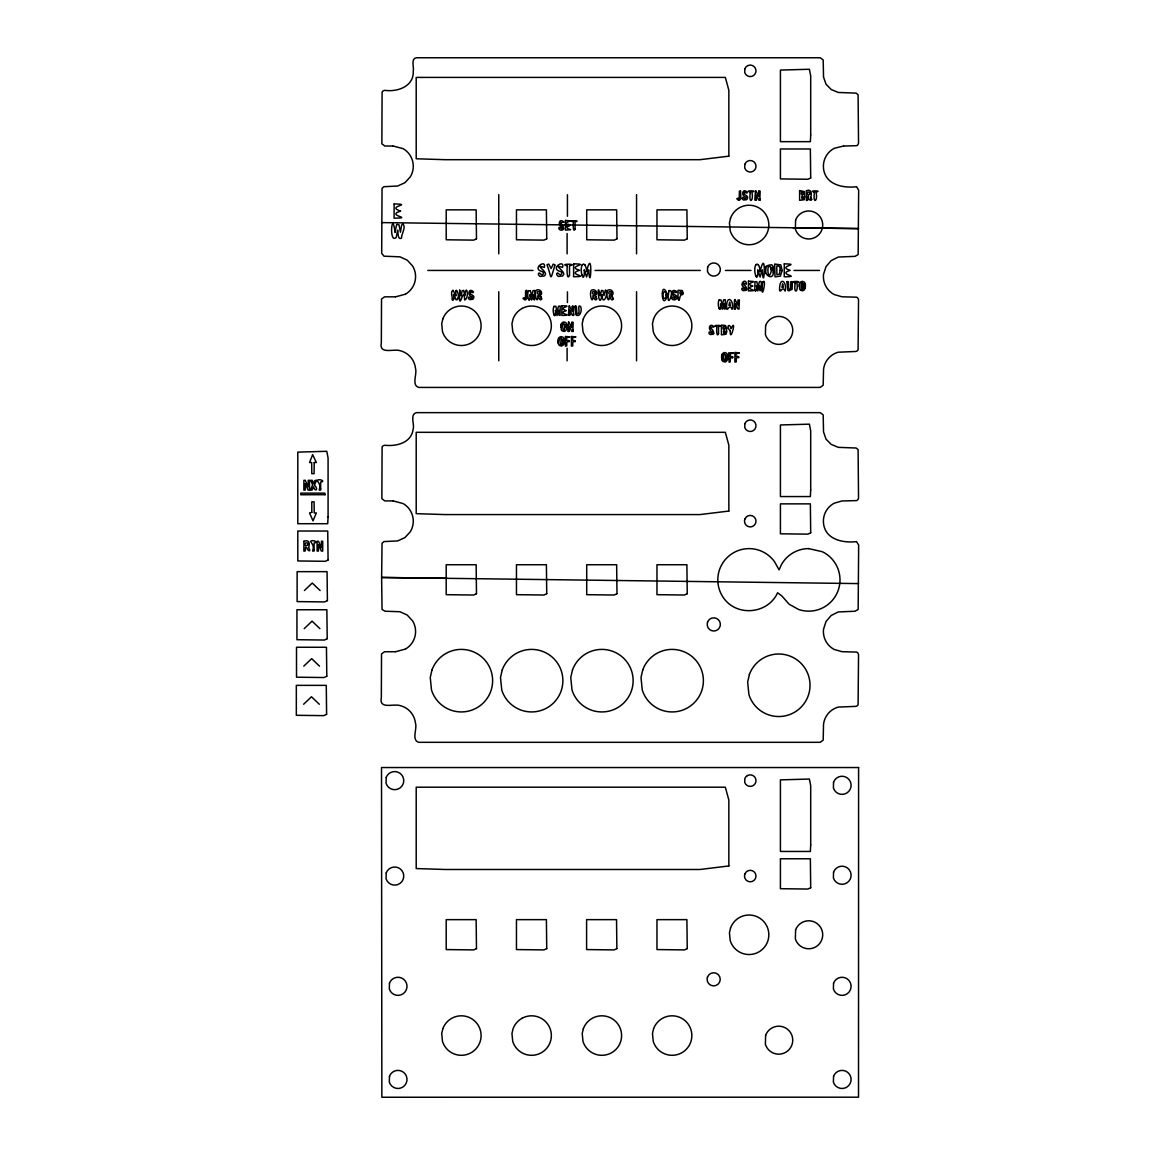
<?xml version="1.0" encoding="UTF-8"?>
<svg xmlns="http://www.w3.org/2000/svg" width="1155" height="1155" viewBox="0 0 1155 1155"><rect width="100%" height="100%" fill="white"/><g stroke="black" fill="none" stroke-linecap="round" stroke-linejoin="round"><path stroke-width="1.5" d="M452.847 290.338C450.031 291.753 452.861 297.109 452.11 299.65C456.658 301.628 450.436 286.96 456.066 299.737C461.899 300.444 454.709 281.243 455.98 295.839L453.092 290.353M562.644 342.097C558.197 326.533 560.319 357.501 562.471 339.296M565.344 327.5C560.68 311.864 563.308 343.223 565.127 324.483M568.491 322L567.841 331.297L569.285 331.11L569.3 326.158L571.696 331.268L572.808 331.572L573.154 322.332L571.754 322.433L571.711 327.486L568.823 322M569.069 305.931L568.433 315.243L569.877 315.041L569.891 310.089L572.274 315.2L573.385 315.503L573.732 306.263L572.346 306.378L572.288 311.431L569.415 305.945M575.031 306.941C577.226 302.87 576.186 312.023 577.154 313.842C580.734 314.521 577.904 307.447 579.059 306.075C582.64 304.848 581.586 316.932 577.009 315.402A2.021 2.021 0 0 1 575.883 314.709L575.176 306.003M678.028 298.221L678.043 290.252L682.215 290.569L683.269 293.009A3.22 3.22 0 0 1 682.879 294.482C678.851 293.861 679.804 303.447 678.028 298.221L678.635 300.055M726.149 358.064C721.269 342.385 724.344 373.989 725.845 354.874M734.566 299.593L734.06 308.876L735.504 308.688L735.504 303.736L737.901 308.847L739.012 309.15L739.359 299.91L737.93 300.112L737.915 305.079L735.042 299.593M738.059 198.241L736.774 198.761L738.406 200.248A3.956 3.956 0 0 0 739.431 200.248L740.889 198.646L740.557 190.719L739.388 191.254L739.316 198.545L738.247 198.516M755.486 190.763L754.836 200.06L756.294 199.873L756.294 194.921L758.691 200.032L759.802 200.335L760.149 191.095L758.748 191.21L758.705 196.263L755.832 190.777M754.85 289.674L754.951 281.69L756.785 281.69L758.099 287.147L759.427 281.704L760.438 281.315L761.347 282.152L761.318 290.468L759.86 290.627L759.788 285.675L757.767 290.93L756.395 285.646C757.983 287.018 755.731 293.716 754.85 289.674L755.457 291.046M771.482 270.386C767.021 287.234 766.444 254.143 771.482 270.386L771.092 267.224M405.419 294.207A20.342 20.342 0 0 0 412.566 265.953L407.21 260.149L399.962 256.843L383.994 256.179L381.684 253.292L382.045 188.308L383.994 186.691L397.652 186.027L404.914 182.721L410.27 176.917A20.342 20.342 0 0 0 403.124 148.663L393.191 146.021M457.524 298.264L457.467 299.506M573.255 329.911L573.227 331.066M573.833 313.857L573.689 315.286M760.25 198.689L760.207 199.93M679.602 298.813L679.024 300.055M762.545 282.47C767.772 275.121 760.134 308.14 762.632 281.661M786.901 281.806L787.753 290.15A2.021 2.021 0 0 0 788.865 290.829L792.099 289.299L792.373 281.748L790.843 281.661L790.699 288.476L789.688 289.486L788.62 288.418L788.461 281.733L786.974 281.546M395.241 651.738L384.514 651.738L381.525 653.947L381.338 697.533C378.797 710.036 393.725 703.135 400.684 705.763A20.227 20.227 0 0 1 415.439 723.03C417.489 728.588 411.137 740.211 418.803 742.318L820.194 742.318L823.183 740.11L823.529 724.358A20.227 20.227 0 0 1 838.285 707.091L854.96 706.398A3.349 3.349 0 0 0 858.093 704.738L858.526 655.347A3.349 3.349 0 0 0 856.649 652.07L841.981 651.694L834.213 649.457A20.285 20.285 0 0 1 823.529 629.186L826.027 621.491L831.167 615.5L838.27 611.933L855.075 611.24L858.151 609.465L858.656 545.03L856.519 541.623C843.164 543.197 825.349 539.703 823.529 523.475A20.285 20.285 0 0 1 834.213 503.205L841.981 500.967L856.649 500.591A3.335 3.335 0 0 0 858.526 497.329L858.093 449.569L856.086 448.01L838.285 447.346L831.181 444.386L826.027 439.145L823.529 431.898L823.183 414.847L820.194 412.653L416.507 412.638C409.52 414.255 414.775 424.405 413.129 429.285C411.368 442.899 396.569 446.494 385.149 445.281A3.321 3.321 0 0 0 382.103 446.956L381.857 498.715L384.832 500.923L392.931 500.923M668.962 290.916C665.294 313.496 676.007 288.736 669.048 290.627M560.854 327.269C560.132 324.497 562.499 320.498 565.546 322.49A2.96 2.96 0 0 1 566.513 323.747C567.986 326.721 566.499 333.521 562.139 330.85A3.263 3.263 0 0 1 561.258 329.623L561.07 324.367M721.644 357.833C720.922 355.061 723.29 351.062 726.336 353.055A2.96 2.96 0 0 1 727.303 354.311C728.776 357.285 727.289 364.07 722.943 361.414A3.263 3.263 0 0 1 722.048 360.187L722.063 354.296M799.26 286.642C798.524 283.87 800.891 279.871 803.938 281.863A2.96 2.96 0 0 1 804.919 283.119C806.378 286.094 804.891 292.879 800.545 290.223A3.263 3.263 0 0 1 799.65 288.995L799.462 283.74M455.98 291.421L456.153 290.584M571.711 323.068L571.884 322.231M572.288 307.013L572.461 306.176M758.705 191.831L758.878 191.008M453.569 299.015L452.933 299.968M569.3 330.662L568.664 331.615M569.891 314.608L569.256 315.56M735.504 308.241L734.883 309.208M756.294 199.425L755.673 200.393M726.726 328.208L725.456 325.493L721.427 325.104L721.427 334.82L726.004 334.257L726.841 331.398A1.718 1.718 0 0 0 726.452 330.648L726.683 328.569M528.441 291.017L530.376 290.612L531.69 296.07L533.018 290.627L534.751 290.468L534.577 299.896L533.408 299.405L533.379 294.597L531.56 299.982L530.001 294.583C530.737 306.032 525.9 296.474 528.499 290.699M553.909 306.624L555.844 306.219L557.143 311.677L558.471 306.234L560.204 306.075L560.045 315.503L558.876 315.012L558.847 310.204L557.013 315.589L555.454 310.19C556.176 321.769 551.325 311.864 554.01 306.219M582.163 265.029C585.094 261.059 586.985 270.227 586.48 271.757C593.266 243.893 590.393 296.734 588.732 269.794L586.596 276.969L584.228 269.765C585.195 285.17 578.727 272.002 582.308 264.495M719.002 300.257L720.937 299.867L722.236 305.324L723.564 299.881L725.311 299.723L725.138 309.136L723.968 308.645L723.94 303.852L722.323 309.237L720.547 303.823C721.269 315.416 716.418 305.512 719.103 299.867M755.702 265.058C758.618 261.102 760.524 270.256 760.004 271.786C766.848 243.719 763.816 297.167 762.271 269.837L760.12 277.012L757.767 269.808C758.72 285.213 752.266 272.046 755.846 264.524M524.457 298.091L525.496 298.178L525.597 290.815L526.767 290.28L527.099 298.207L525.64 299.809A3.97 3.97 0 0 1 524.601 299.809L522.984 298.322L524.269 297.802M773.359 273.158L773.042 266.473A3.941 3.941 0 0 0 771.742 264.798C753.623 265.563 776.391 289.457 773.258 267.18M566.759 328.756L566.759 324.714M727.549 359.321L727.549 355.278M805.165 288.129L805.15 284.087M569.271 341.245L566.86 341.923L566.73 345.894L565.387 346.125L565.387 336.423L569.92 336.971L566.773 337.78C564.448 341.909 569.891 339.079 569.097 341.764M575.291 341.245L572.88 341.923L572.736 345.894L571.407 346.125L571.407 336.423L575.941 336.971L572.793 337.78C570.469 341.909 575.912 339.079 575.118 341.764M738.796 357.213L736.385 357.906L736.24 361.876L734.898 362.107L734.912 352.405L739.445 352.954L736.284 353.762C733.959 357.891 739.417 355.047 738.623 357.732M562.586 342.847L562.384 343.815M726.091 358.83L725.889 359.797M563.986 343.728L563.813 338.328A2.96 2.96 0 0 0 562.832 337.072C558.5 334.777 557.186 341.216 558.544 344.219A3.263 3.263 0 0 0 559.439 345.432C563.25 347.973 565.228 342.241 564.044 339.296M642.743 669.914L641.011 677.465L642.252 689.968A31.272 31.272 0 0 0 683.341 709.849A31.272 31.272 0 0 0 700.508 667.561A31.272 31.272 0 0 0 657.195 653.181A31.358 31.358 0 0 0 642.743 669.914M733.439 353.199L730.263 353.762L730.292 356.505L732.385 356.563L732.732 357.516L730.364 357.906L730.22 361.876L729.123 362.237L728.69 352.853L733.367 352.766M726.712 307.937C727.462 312.543 729.354 302.783 732.097 309.323C734.71 300.257 725.932 292.98 726.582 308.789M779.712 289.732C780.491 294.236 782.253 284.809 785.169 291.103C787.306 281.098 779.163 275.641 779.582 290.584M558.558 338.314L558.255 343.179M766.054 266.459L765.65 272.927M803.49 288.606C800.79 267.426 800.429 304.27 803.519 283.856M554.905 265.318C549.433 283.466 551.975 277.417 547.138 265.275A1.473 1.473 0 0 1 547.095 264.697L548.74 264.047L551.094 268.552L553.187 264.12L554.977 264.914M470.056 292.085C468.93 295.059 475.745 294.886 473.435 298.524A2.859 2.859 0 0 1 472.698 299.304L469.796 299.607A3.581 3.581 0 0 1 468.944 298.986L468.612 298.524A11.94 11.94 0 0 1 468.425 298.004C468.713 294.973 471.168 300.242 472.135 297.571A1.545 1.545 0 0 0 472.178 296.878C466.779 295.752 468.771 286.902 473.463 291.825C473.507 294.453 469.118 289.385 470.013 293.587M563.828 222.135C557.1 223.117 562.716 222.771 563.784 228.82A2.859 2.859 0 0 1 563.062 229.6L562.413 229.961A2.541 2.541 0 0 1 561.359 230.148L560.146 229.903A3.595 3.595 0 0 1 559.309 229.282L558.977 228.82A12.041 12.041 0 0 1 558.789 228.3C559.063 225.283 561.532 230.524 562.499 227.867A1.545 1.545 0 0 0 562.528 227.174C557.23 226.062 558.991 217.284 563.799 222.049M673.235 292.1C672.109 295.074 678.909 294.9 676.599 298.553A2.844 2.844 0 0 1 675.877 299.318L675.227 299.679A2.541 2.541 0 0 1 674.173 299.867L672.961 299.621A3.595 3.595 0 0 1 672.123 299.001L671.791 298.539A11.911 11.911 0 0 1 671.604 298.019C671.907 294.987 674.347 300.257 675.314 297.586A1.545 1.545 0 0 0 675.343 296.893C670.535 295.824 671.084 287.581 676.411 291.363C677.624 294.828 672.022 289.371 673.177 293.615M743.849 192.495C742.708 195.484 749.422 195.152 747.314 198.804A2.859 2.859 0 0 1 746.505 199.714L743.589 200.017A3.595 3.595 0 0 1 742.752 199.396L742.42 198.934A11.897 11.897 0 0 1 742.232 198.415C742.535 195.383 744.975 200.652 745.942 197.981A1.545 1.545 0 0 0 745.971 197.288C740.86 196.206 742.145 187.615 747.184 192.004C747.863 195.209 742.824 189.709 743.806 194.011M713.949 326.778C706.716 327.775 713.27 327.5 713.906 333.477A2.859 2.859 0 0 1 713.184 334.243L710.267 334.546A3.595 3.595 0 0 1 709.43 333.925L709.141 333.564A11.608 11.608 0 0 1 708.91 332.943C709.184 329.911 711.639 335.167 712.621 332.51A1.545 1.545 0 0 0 712.649 331.817C707.351 330.705 709.112 321.927 713.92 326.692M746.159 283.913C739.604 281.257 747.733 286.902 746.765 289.587A2.859 2.859 0 0 1 746.029 290.353L743.127 290.656A3.595 3.595 0 0 1 742.275 290.035L741.986 289.674A11.983 11.983 0 0 1 741.755 289.053C742.044 286.021 744.499 291.277 745.48 288.62A1.545 1.545 0 0 0 745.509 287.927C737.164 285.242 746.202 276.969 746.404 283.841M560.406 222.381L560.507 224.041M710.527 327.024L710.484 328.54M743.387 283.134L743.488 284.794M304.4 590.537L312.254 583.044L320.108 590.537M304.213 628.652L312.067 621.145L319.921 628.652M303.808 666.146L311.662 658.653L319.516 666.146M303.621 704.261L311.475 696.754L319.329 704.261M732.385 357.862L732.689 356.837M459.777 290.179C458.362 317.755 463.906 282.138 464.642 300.055C469.984 297.687 466.014 281.921 464.801 295.68L463.617 290.381L462.13 290.728L461.134 295.824L459.517 290.165M605.307 290.179L603.935 295.68L602.939 290.598L601.452 290.468L600.268 295.824C596.139 275.8 598.868 314.073 602.015 294.597C602.405 306.71 608.468 295.218 605.855 290.223M405.419 294.193L395.486 296.849M405.419 649.081L395.486 651.738M540.064 295.507C543.947 293.615 540.049 287.913 536.238 290.223C533.697 294.742 538.086 305.844 537.898 295.608A9.904 9.904 0 0 1 538.49 295.622C539.298 302.48 543.947 300.011 540.064 295.492L541.608 298.972M595.143 295.521C599.012 293.63 595.128 287.927 591.317 290.237C588.761 294.77 593.15 305.858 592.963 295.637A9.341 9.341 0 0 1 593.569 295.637C594.377 302.509 599.012 300.026 595.128 295.507M611.486 295.521C615.37 293.63 611.471 287.927 607.66 290.237C605.105 294.77 609.508 305.858 609.306 295.637A9.341 9.341 0 0 1 609.912 295.637C610.721 302.495 615.355 300.026 611.486 295.507M402.763 224.142L401.637 225.008L400.439 232.227L398.98 224.777L397.031 224.402A1.473 1.473 0 0 0 396.512 224.98L395.053 232.444C392.108 207.785 388.542 244.716 396.281 237.381C399.587 218.815 395.616 242.146 401.565 238.017C401.247 234.147 406.343 227.131 402.994 224.157M843.583 146.021L834.213 148.316A20.285 20.285 0 0 0 823.529 168.572C825.334 184.771 843.164 188.38 856.519 186.72L858.656 190.127L858.151 254.576L855.075 256.352L838.27 257.045L831.167 260.611L826.027 266.588L823.529 274.298A20.285 20.285 0 0 0 834.213 294.554L841.981 296.792L856.649 297.182A3.349 3.349 0 0 1 858.526 300.444L858.093 349.835A3.349 3.349 0 0 1 854.96 351.51L838.285 352.203A20.227 20.227 0 0 0 823.529 369.456L823.183 385.221L820.194 387.416L418.803 387.43C411.137 385.308 417.489 373.7 415.439 368.127A20.227 20.227 0 0 0 400.684 350.86C393.696 348.247 378.854 355.163 381.338 342.631L381.525 299.058L384.514 296.849L395.241 296.835M392.859 146.035L384.832 146.021L381.857 143.812L382.103 92.053A3.321 3.321 0 0 1 385.149 90.379C397.796 92.097 414.068 86.25 413.259 71.105C414.27 67.481 410.4 58.602 416.507 57.75L820.194 57.75L823.183 59.959L823.529 77.01L826.027 84.243L831.181 89.498L838.285 92.458L856.086 93.122L858.093 94.681L858.526 142.426A3.335 3.335 0 0 1 856.649 145.689L843.814 146.021M427.798 270.443L533.061 270.443M595.07 270.443L700.32 270.443M725.456 270.443L750.952 270.443M794.019 270.443L819.516 270.443M793.153 227.824L858.526 228.589L381.626 222.597M858.526 583.593L381.626 577.486L382.045 543.211L383.994 541.58L397.652 540.93L404.914 537.609L410.27 531.82A20.342 20.342 0 0 0 403.124 503.566L393.191 500.923M446.999 578.323L381.626 577.442L382.045 609.45L385.106 611.226L399.962 611.731L407.21 615.052L412.58 620.841A20.342 20.342 0 0 1 405.419 649.096M806.71 200.465L807.764 200.032L807.923 196.076A9.673 9.673 0 0 1 808.514 196.076C807.692 201.331 814.015 201.519 810.637 197.173C811.806 194.921 812.312 188.453 806.262 190.676L806.71 200.465L806.219 199.815M808.731 548.625L822.273 551.7A31.286 31.286 0 0 1 837.693 591.678A31.286 31.286 0 0 1 798.726 609.522L789.11 604.224L781.935 596.009L777.575 592.76C769.013 612.092 741.9 616.712 726.971 601.986A31.257 31.257 0 0 1 728.863 556.031A31.257 31.257 0 0 1 774.514 561.72L779.091 569.877L781.329 564.809A31.416 31.416 0 0 1 792.59 553.101A31.286 31.286 0 0 1 808.774 548.596M756.511 276.969L755.702 275.164M529.048 299.968L528.441 298.611M554.515 315.575L553.909 314.218M719.608 309.208L719.002 307.851M582.972 276.94L582.163 275.121M561.677 272.768A1.718 1.718 0 0 0 560.926 271.642C548.668 269.014 565.084 258.388 562.557 267.44C551.383 263.643 566.398 271.829 563.366 274.991A3.783 3.783 0 0 1 562.398 276.016L558.529 276.42A4.779 4.779 0 0 1 557.403 275.597L556.97 274.991A15.78 15.78 0 0 1 556.71 274.298A1.487 1.487 0 0 1 556.652 273.663C558.11 271.093 559.525 276.565 561.373 274.24A1.458 1.458 0 0 0 561.648 273.706A2.05 2.05 0 0 0 561.691 272.797M543.399 272.768A1.718 1.718 0 0 0 542.648 271.642C530.39 269.014 546.82 258.388 544.279 267.44C533.119 263.643 548.12 271.829 545.088 274.991A3.783 3.783 0 0 1 544.12 276.016L540.251 276.42A4.779 4.779 0 0 1 539.125 275.597L538.75 275.121A15.78 15.78 0 0 1 538.432 274.298A1.487 1.487 0 0 1 538.389 273.663C539.833 271.093 541.247 276.565 543.095 274.24A1.458 1.458 0 0 0 543.37 273.706A2.05 2.05 0 0 0 543.413 272.797M612.035 296.72L613.031 298.986M595.677 296.72L596.702 299.058M810.637 197.173L811.647 199.497M758.33 264.639L758.474 265.376M584.805 264.611L584.935 265.332M721.875 359.696L721.687 358.541M636.549 194.632L636.549 253.826M636.549 291.724L636.549 360.779M567.437 194.719L567.437 216.274M567.437 291.825L567.437 302.495M567.105 233.527L567.105 253.869M567.105 348.233L567.105 360.822M498.758 194.632L498.758 253.826M498.758 291.724L498.758 360.779M747.487 775.568A5.761 5.761 0 0 1 755.471 778.21A5.761 5.761 0 0 1 752.309 786.006A5.761 5.761 0 0 1 744.73 782.339L744.831 778.643A5.775 5.775 0 0 1 747.487 775.568M522.176 1018.205A19.751 19.751 0 0 1 549.535 1027.286A19.751 19.751 0 0 1 538.692 1053.995A19.751 19.751 0 0 1 512.748 1041.435L511.954 1033.552L513.051 1028.773A19.808 19.808 0 0 1 522.19 1018.205M522.176 308.414A19.751 19.751 0 0 1 549.535 317.495A19.751 19.751 0 0 1 538.692 344.204A19.751 19.751 0 0 1 512.748 331.644L511.954 323.761L513.051 318.982A19.808 19.808 0 0 1 522.19 308.414M314.059 549.794L314.059 551.065L312.63 551.065C314.738 545.362 311.504 543.803 310.666 541.247C313.337 539.226 319.444 542.937 314.117 542.908L314.059 549.794M320.642 488.839L320.642 490.11L319.213 490.11C321.321 484.407 318.101 482.848 317.25 480.292C319.921 478.271 326.028 481.981 320.7 481.953L320.642 488.839M730.22 330.72C729.96 344.854 737.28 316.051 731.086 328.626C729.686 322.49 725.484 326.432 730.22 330.72M750.274 192.712C748.426 204.652 754.085 201.432 751.847 192.019C759.384 190.503 742.824 190.431 750.245 192.019L750.274 192.712M795.16 283.307C793.326 295.261 798.971 292.027 796.748 282.629C804.27 281.113 787.724 281.026 795.131 282.629L795.16 283.307M814.434 192.741C812.6 204.68 818.245 201.461 816.022 192.048C823.544 190.532 806.999 190.459 814.405 192.048L814.434 192.741M858.598 767.541L858.512 1097.192L381.857 1097.25L381.511 767.541L858.598 767.541M305.209 483.714L305.194 490.11L303.866 490.11L303.909 480.292L305.238 480.292L308.168 486.833L308.226 480.292L309.482 480.292L309.482 490.11L308.125 490.11L305.209 483.714M318.434 544.684L318.419 551.065L317.091 551.065L317.134 541.247L318.462 541.247L321.393 547.802L321.451 541.247L322.721 541.247L322.707 551.065L321.35 551.065L318.434 544.684M666.132 294.987L665.756 297.528A4.692 4.692 0 0 1 665.511 297.947C661.44 300.748 662.898 287.999 665.858 292.677A2.296 2.296 0 0 1 666.016 293.255L666.132 294.987M780.159 270.284L779.322 274.226L776.867 274.702L776.795 265.997L779.033 266.112A1.862 1.862 0 0 1 779.51 266.646L779.784 267.224A3.032 3.032 0 0 1 780.015 267.989L780.159 270.284M799.607 190.604L799.607 200.32L804.183 199.757L805.021 196.884A1.718 1.718 0 0 0 804.631 196.148L804.299 191.513L799.607 190.604M667.662 295.131C661.151 314.405 659.823 275.251 667.662 295.131M782.18 270.487L780.347 276.175L775.019 276.796L774.702 264.047L780.78 264.87L782.18 270.487M725.441 331.976C723.102 336.856 722.712 327.255 725.441 331.976M803.62 197.476C801.397 202.327 800.834 192.77 803.62 197.476M303.909 541.247L303.88 551.065C307.143 552.48 303.823 544.842 306.782 547.542C307.735 551.541 311.807 552.249 308.688 547.744C309.425 545.521 310.608 538.865 303.909 541.247M540.049 292.937C540.136 295.29 535.848 294.207 537.782 291.623L539.703 291.796L540.049 292.937M595.114 292.951C595.2 295.305 590.912 294.236 592.847 291.638L594.782 291.811L595.114 292.951M611.457 292.951C611.544 295.305 607.27 294.236 609.19 291.638L611.125 291.811L611.457 292.951M810.074 193.405C810.16 195.758 805.872 194.675 807.807 192.091L809.727 192.25L810.074 193.405M328.078 517.021L327.731 523.706L297.802 523.706L297.802 452.125L326.778 451.302L328.078 457.986L328.078 517.021M810.695 134.976L810.362 141.661L780.419 141.661L780.419 70.08L809.395 69.257L810.695 75.941L810.695 134.976M810.695 489.879L810.362 496.563L780.419 496.563L780.419 424.968L809.395 424.159L810.695 430.844L810.695 489.879M810.695 844.767L810.362 851.452L780.419 851.452L780.419 779.87L809.395 779.048L810.695 785.732L810.695 844.767M394.158 203.93L394.072 218.151C414.919 217.934 384.933 215.87 400.641 211.091C385.135 206.196 414.327 204.377 394.158 203.93M565.488 220.432L565.43 230.119C576.894 229.166 565.618 230.552 567.004 226.135C570.411 227.564 570.844 223.117 567.119 224.575C563.279 220.36 578.669 221.385 565.488 220.432M561.893 305.728L561.835 315.416C576.027 315.272 555.598 313.857 566.311 310.608C555.743 307.273 575.638 306.032 561.893 305.728M573.66 263.831L573.587 276.724C592.472 276.521 565.3 274.659 579.536 270.328C565.488 265.895 591.938 264.235 573.66 263.831M681.753 292.937C680.208 297.239 678.534 289.299 681.695 292.331A2.801 2.801 0 0 1 681.753 292.937M748.454 281.185L748.397 290.887C762.603 290.728 742.174 289.328 752.872 286.079C742.304 282.73 762.199 281.488 748.454 281.185M784.288 263.86L784.216 276.767C803.115 276.565 775.943 274.688 790.179 270.371C776.117 265.924 802.581 264.278 784.288 263.86M569.516 275.338C566.614 281.531 566.888 267.368 567.365 265.78C557.504 263.672 579.536 263.773 569.516 265.78L569.516 275.338M575.075 229.08C572.909 233.743 573.097 223.088 573.472 221.904C566.051 220.316 582.611 220.388 575.075 221.904L575.075 229.08M718.526 333.737C716.36 338.386 716.548 327.746 716.909 326.547C709.502 324.959 726.062 325.046 718.526 326.547L718.526 333.737M308.197 544.222L307.634 545.29L305.31 545.405C303.188 542.633 308.327 541.811 308.197 544.222M314.218 462.534L314.088 473.666L311.792 473.666L311.662 462.534L309.526 462.534L312.644 454.666L316.355 462.534L314.218 462.534M311.792 512.344L309.526 512.964L313.019 520.847L316.355 512.964L314.218 512.964L314.088 501.833L311.792 501.833L311.792 512.344M442.798 318.982L441.701 323.761L442.495 331.644A19.751 19.751 0 0 0 468.439 344.204A19.751 19.751 0 0 0 479.282 317.495A19.751 19.751 0 0 0 451.923 308.414A19.808 19.808 0 0 0 442.798 318.982M386.203 777.517L386.059 783.321A9.052 9.052 0 0 0 397.955 789.082A9.052 9.052 0 0 0 402.922 776.839A9.052 9.052 0 0 0 390.376 772.666A9.081 9.081 0 0 0 386.203 777.517M431.984 669.914L430.252 677.465L431.494 689.968A31.272 31.272 0 0 0 472.583 709.849A31.272 31.272 0 0 0 489.749 667.561A31.272 31.272 0 0 0 446.436 653.181A31.358 31.358 0 0 0 431.984 669.914M386.203 872.949L386.059 878.753A9.052 9.052 0 0 0 399.861 883.503A9.052 9.052 0 0 0 400.236 868.907A9.052 9.052 0 0 0 386.203 872.935M389.466 983.208L389.322 989.012A9.052 9.052 0 0 0 403.124 993.748A9.052 9.052 0 0 0 403.499 979.151A9.052 9.052 0 0 0 389.466 983.194M389.466 1076.33L389.322 1082.134A9.052 9.052 0 0 0 403.124 1086.869A9.052 9.052 0 0 0 403.499 1072.273A9.052 9.052 0 0 0 389.466 1076.316M502.237 669.914L500.505 677.465L501.746 689.968A31.272 31.272 0 0 0 542.836 709.849A31.272 31.272 0 0 0 560.002 667.561A31.272 31.272 0 0 0 516.689 653.181A31.358 31.358 0 0 0 502.237 669.914M583.304 318.982L582.207 323.761L583.001 331.644A19.751 19.751 0 0 0 608.945 344.204A19.751 19.751 0 0 0 619.787 317.495A19.751 19.751 0 0 0 592.428 308.414A19.808 19.808 0 0 0 583.304 318.982M442.798 1028.773L441.701 1033.552L442.495 1041.435A19.751 19.751 0 0 0 468.439 1053.995A19.751 19.751 0 0 0 479.282 1027.286A19.751 19.751 0 0 0 451.923 1018.205A19.808 19.808 0 0 0 442.798 1028.773M572.49 669.914L570.758 677.465L571.999 689.968A31.272 31.272 0 0 0 613.088 709.849A31.272 31.272 0 0 0 630.255 667.561A31.272 31.272 0 0 0 586.942 653.181A31.358 31.358 0 0 0 572.49 669.914M653.557 318.982L652.46 323.761L653.254 331.644A19.751 19.751 0 0 0 679.198 344.204A19.751 19.751 0 0 0 690.04 317.495A19.751 19.751 0 0 0 662.681 308.414A19.808 19.808 0 0 0 653.557 318.982M744.831 68.852L744.744 72.548A5.761 5.761 0 0 0 753.522 75.566A5.761 5.761 0 0 0 753.767 66.283A5.761 5.761 0 0 0 744.831 68.852M707.596 267.267L707.495 271.483A6.583 6.583 0 0 0 717.544 274.933A6.583 6.583 0 0 0 717.804 264.322A6.583 6.583 0 0 0 707.596 267.253M730.538 218.194L729.44 222.973L730.22 230.856A19.751 19.751 0 0 0 756.178 243.416A19.751 19.751 0 0 0 767.021 216.707A19.751 19.751 0 0 0 739.662 207.626A19.808 19.808 0 0 0 730.538 218.194M744.831 164.299L744.744 167.995A5.761 5.761 0 0 0 753.522 171.012A5.761 5.761 0 0 0 753.767 161.714A5.761 5.761 0 0 0 744.831 164.284M583.304 1028.773L582.207 1033.552L583.001 1041.435A19.751 19.751 0 0 0 608.945 1053.995A19.751 19.751 0 0 0 619.787 1027.286A19.751 19.751 0 0 0 592.428 1018.205A19.808 19.808 0 0 0 583.304 1028.773M765.621 325.566L765.404 334.546A13.99 13.99 0 0 0 783.783 343.439A13.99 13.99 0 0 0 791.464 324.512A13.99 13.99 0 0 0 772.089 318.087A14.033 14.033 0 0 0 765.621 325.566M744.831 423.755L744.744 427.451A5.761 5.761 0 0 0 753.522 430.469A5.761 5.761 0 0 0 753.767 421.171A5.761 5.761 0 0 0 744.831 423.741M795.593 220.172L795.362 229.152A13.99 13.99 0 0 0 813.741 238.046A13.99 13.99 0 0 0 821.436 219.118A13.99 13.99 0 0 0 802.046 212.693A14.033 14.033 0 0 0 795.578 220.172M707.596 622.155L707.235 623.743A6.583 6.583 0 0 0 713.877 631.005A6.583 6.583 0 0 0 720.301 623.541A6.583 6.583 0 0 0 712.13 618.055A6.555 6.555 0 0 0 710.643 618.632A6.583 6.583 0 0 0 707.596 622.155M744.831 519.187L744.513 520.587A5.761 5.761 0 0 0 752.15 526.608A5.761 5.761 0 0 0 754.345 517.122A5.761 5.761 0 0 0 744.831 519.187M653.557 1028.773L652.46 1033.552L653.254 1041.435A19.751 19.751 0 0 0 679.198 1053.995A19.751 19.751 0 0 0 690.04 1027.286A19.751 19.751 0 0 0 662.681 1018.205A19.808 19.808 0 0 0 653.557 1028.773M749.393 674.52L747.646 682.085L748.902 694.574A31.272 31.272 0 0 0 789.977 714.454A31.272 31.272 0 0 0 807.157 672.167A31.272 31.272 0 0 0 763.845 657.787A31.358 31.358 0 0 0 749.378 674.52M707.481 977.058L707.12 978.646A6.583 6.583 0 0 0 715.84 985.533A6.583 6.583 0 0 0 718.352 974.705A6.583 6.583 0 0 0 707.481 977.043M730.538 927.985L729.44 932.764L730.22 940.646A19.751 19.751 0 0 0 756.178 953.207A19.751 19.751 0 0 0 767.021 926.498A19.751 19.751 0 0 0 739.662 917.417A19.808 19.808 0 0 0 730.523 927.985M744.831 874.09L744.513 875.476A5.761 5.761 0 0 0 752.15 881.496A5.761 5.761 0 0 0 754.345 872.025A5.761 5.761 0 0 0 744.831 874.075M765.621 1035.356L765.39 1044.337A13.99 13.99 0 0 0 783.783 1053.23A13.99 13.99 0 0 0 791.464 1034.303A13.99 13.99 0 0 0 772.089 1027.878A14.033 14.033 0 0 0 765.621 1035.356M795.593 929.963L795.362 938.943A13.99 13.99 0 0 0 813.741 947.836A13.99 13.99 0 0 0 821.436 928.909A13.99 13.99 0 0 0 802.046 922.484A14.033 14.033 0 0 0 795.578 929.963M833.549 782.195L833.405 787.999A9.052 9.052 0 0 0 847.221 792.749A9.052 9.052 0 0 0 847.597 778.152A9.052 9.052 0 0 0 833.549 782.195M833.549 872.141L833.405 877.944A9.052 9.052 0 0 0 847.221 882.68A9.052 9.052 0 0 0 847.582 868.084A9.052 9.052 0 0 0 833.564 872.126M833.549 983.208L833.405 989.012A9.052 9.052 0 0 0 847.221 993.748A9.052 9.052 0 0 0 847.582 979.151A9.052 9.052 0 0 0 833.564 983.194M833.549 1076.33L833.405 1082.134A9.052 9.052 0 0 0 847.221 1086.869A9.052 9.052 0 0 0 847.582 1072.273A9.052 9.052 0 0 0 833.564 1076.316M729.628 302.336L728.892 305.483L730.379 305.483L729.628 302.336M782.642 284.13L781.906 287.263L783.393 287.263L782.642 284.13M312.673 484.898L310.291 490.11L311.994 490.11L313.582 486.717C314.925 492.492 319.141 489.734 314.463 485.086L316.658 480.292L314.94 480.422L313.626 483.411L312.182 480.292L310.637 480.292L312.673 484.898M725.037 328.612C722.568 331.759 722.193 324.266 724.936 326.981A1.964 1.964 0 0 1 725.152 327.818A2.844 2.844 0 0 1 725.037 328.612M803.201 194.098C800.834 197.231 800.314 189.781 803.115 192.481A1.964 1.964 0 0 1 803.317 193.304A2.844 2.844 0 0 1 803.201 194.098M476.481 238.825L473.694 240.125L446.205 239.778L446.205 209.849L476.149 209.849L476.481 238.825M546.734 238.825L543.947 240.125L516.458 239.778L516.458 209.849L546.402 209.849L546.734 238.825M616.987 238.825L614.2 240.125L586.711 239.778L586.711 209.849L616.655 209.849L616.987 238.825M810.695 177.957L807.908 179.256L780.419 178.91L780.419 148.981L810.362 148.981L810.695 177.957M687.239 238.825L684.453 240.125L656.964 239.778L656.964 209.849L686.907 209.849L687.239 238.825M328.078 560.002L325.277 561.301L297.802 560.955L297.802 531.026L327.731 531.026L328.078 560.002M327.399 600.629L324.598 601.928L297.124 601.596L297.124 571.653L327.053 571.653L327.399 600.629M327.212 638.729L324.411 640.043L296.936 639.697L296.936 609.753L326.865 609.753L327.212 638.729M476.481 593.713L473.694 595.027L446.205 594.681L446.205 564.737L476.149 564.737L476.481 593.713M326.793 676.238L324.006 677.537L296.517 677.191L296.517 647.262L326.461 647.262L326.793 676.238M546.734 593.713L543.947 595.027L516.458 594.681L516.458 564.737L546.402 564.737L546.734 593.713M326.605 714.339L323.819 715.638L296.33 715.306L296.33 685.363L326.273 685.363L326.605 714.339M616.987 593.713L614.2 595.027L586.711 594.681L586.711 564.737L616.655 564.737L616.987 593.713M810.695 532.845L807.908 534.144L780.419 533.812L780.419 503.869L810.362 503.869L810.695 532.845M687.239 593.713L684.453 595.027L656.964 594.681L656.964 564.737L686.907 564.737L687.239 593.713M476.481 948.616L473.694 949.915L446.205 949.569L446.205 919.64L476.149 919.64L476.481 948.616M546.734 948.616L543.947 949.915L516.458 949.569L516.458 919.64L546.402 919.64L546.734 948.616M616.871 948.616L614.085 949.915L586.596 949.569L586.596 919.64L616.539 919.64L616.871 948.616M810.695 887.747L807.908 889.047L780.419 888.7L780.419 858.771L810.362 858.771L810.695 887.747M687.239 948.616L684.453 949.915L656.964 949.569L656.964 919.64L686.907 919.64L687.239 948.616M728.848 156.156L699.988 159.693L445.065 159.693L416.204 158.769L416.204 77.414L725.34 77.414L728.848 90.278L728.848 156.156M728.848 511.059L699.988 514.581L445.065 514.581L416.204 513.657L416.204 432.317L725.34 432.317L728.848 445.166L728.848 511.059M728.848 865.947L699.988 869.484L445.065 869.484L416.204 868.56L416.204 787.205L725.34 787.205L728.848 800.068L728.848 865.947M325.104 494.701L300.776 494.759L300.776 493.127L324.829 493.127L325.104 494.701"/></g></svg>
